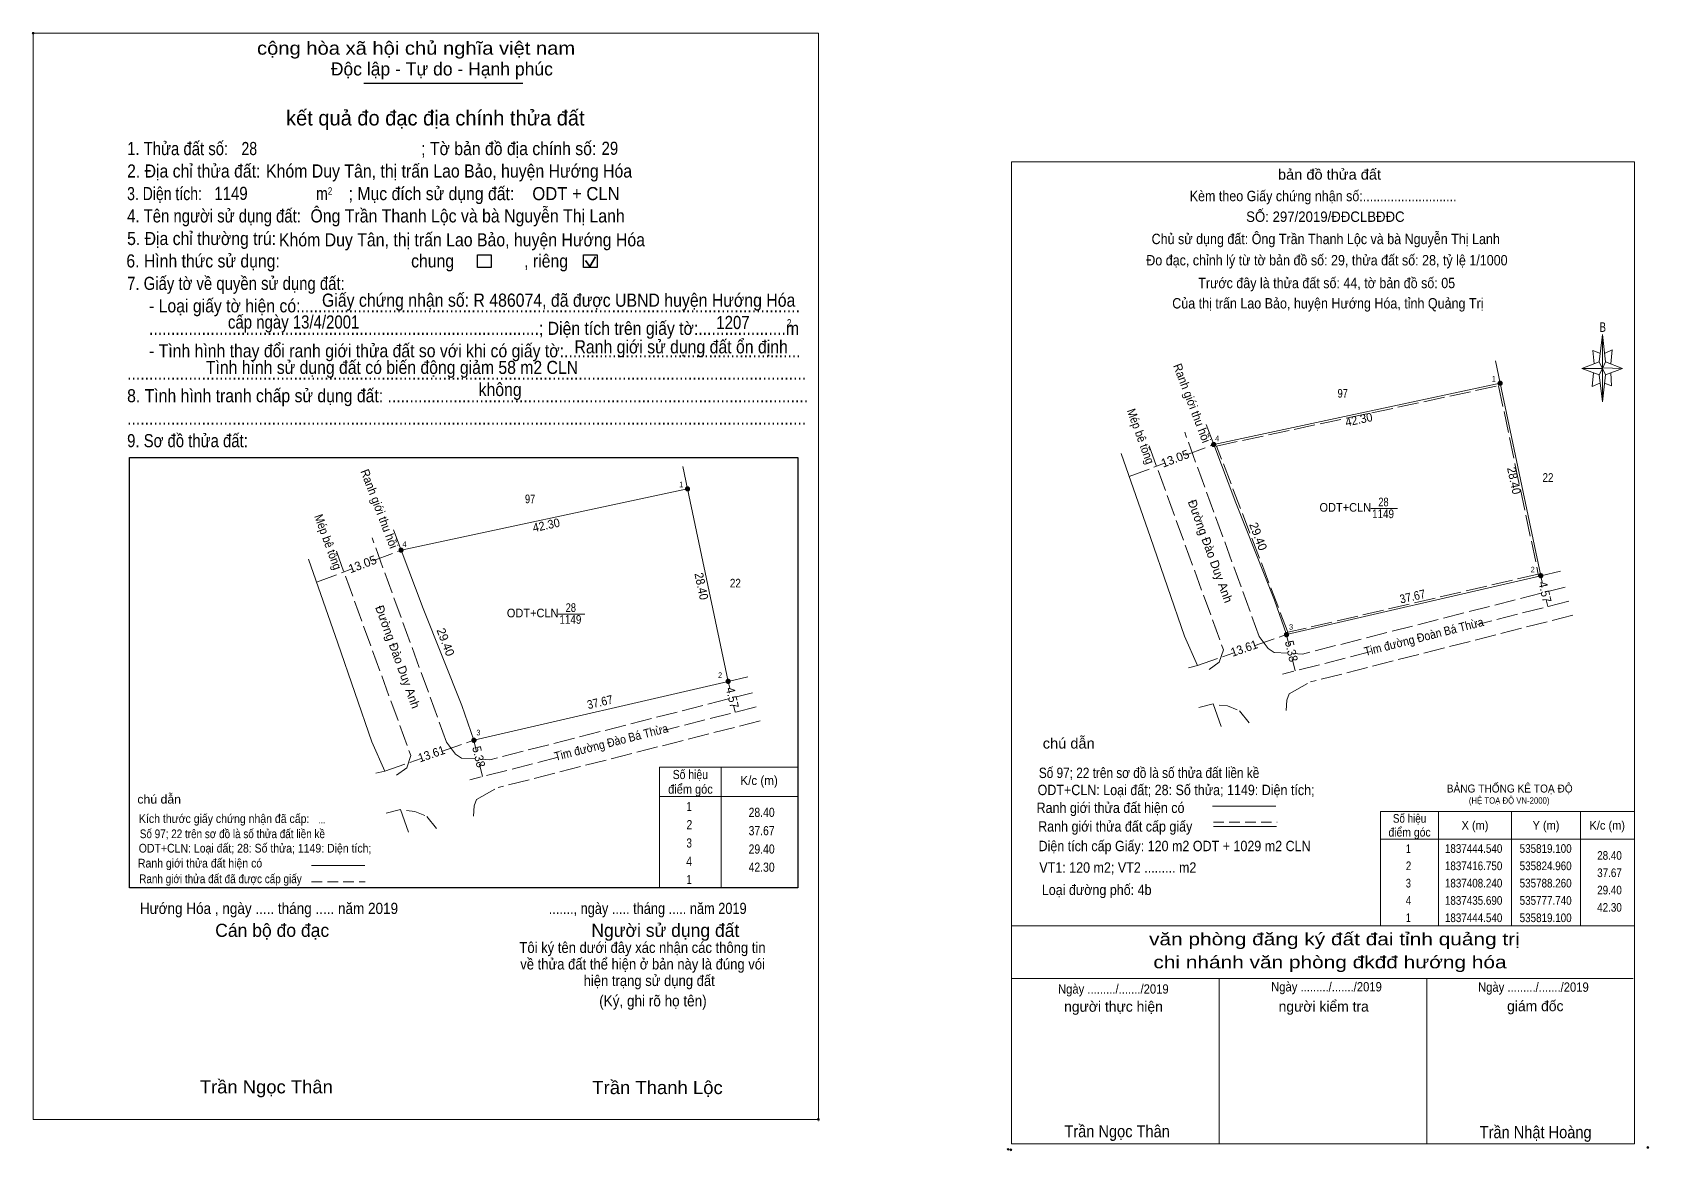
# Model space of a CAD drawing. Header units: metres. Extents: x 534849 to 535830, y 1837099 to 1837640.
# Drawn here: x 535033 to 535266.4, y 1837099 to 1837260.4 of the extents above; entities that cross this region are included whole.
import ezdxf
from ezdxf.enums import TextEntityAlignment as Align

# ---------------------------------------------------------------- set-up
doc = ezdxf.new("R2010")
doc.units = ezdxf.units.M
doc.header["$LTSCALE"] = 0.51
doc.header["$PDMODE"] = 32
doc.header["$PDSIZE"] = 0.255
doc.linetypes.add('LONG_DASHED', pattern=[7.5, 6, -1.5])
doc.linetypes.add('MEDIUM_DASHED', pattern=[4.5, 3, -1.5])
for name, color, linetype, lineweight in [('1', 7, 'Continuous', 13), ('10', 7, 'Continuous', 13), ('2', 7, 'LONG_DASHED', 13), ('36', 7, 'LONG_DASHED', 13), ('5', 7, 'Continuous', 13), ('6', 7, 'Continuous', 13), ('63', 7, 'Continuous', 13)]:
    doc.layers.add(name, color=color, linetype=linetype, lineweight=lineweight)
doc.layers.add('22', color=7, linetype='Continuous')

msp = doc.modelspace()

# ---------------------------------------------------------------- hatches: boundary and pattern name
at = {"layer": '36'}
for points in [[(535245.24, 1837209.78, 1), (535244.64, 1837209.78, 1)], [(535203.88, 1837200.93, 1), (535203.28, 1837200.93, 1)], [(535127.9, 1837194.53, 1), (535127.3, 1837194.53, 1)], [(535086.54, 1837185.68, 1), (535085.94, 1837185.68, 1)], [(535251.1, 1837181.99, 1), (535250.5, 1837181.99, 1)], [(535214.4, 1837173.48, 1), (535213.8, 1837173.48, 1)], [(535133.76, 1837166.74, 1), (535133.16, 1837166.74, 1)], [(535097.06, 1837158.23, 1), (535096.46, 1837158.23, 1)]]:
    msp.add_hatch(color=256, dxfattribs=at).paths.add_polyline_path(points)

# ---------------------------------------------------------------- linework, layer by layer
at = {"layer": '1', "linetype": 'LONG_DASHED'}
msp.add_lwpolyline([(535244.71, 1837209.42), (535250.45, 1837182.22), (535214.29, 1837173.83), (535203.99, 1837200.71)], close=True, dxfattribs=at)
at = {"layer": '10'}
for p, q in [((535203.58, 1837200.93), (535244.94, 1837209.78)), ((535244.94, 1837209.78), (535250.8, 1837181.99)), ((535086.24, 1837185.68), (535127.6, 1837194.53)), ((535127.6, 1837194.53), (535133.46, 1837166.74)), ((535201.23, 1837169.04), (535199.95, 1837168.71)), ((535201.43, 1837162.95), (535203.49, 1837163.49)), ((535204.64, 1837160.22), (535203.49, 1837163.49)), ((535083.89, 1837153.79), (535082.61, 1837153.46)), ((535084.09, 1837147.7), (535086.15, 1837148.24)), ((535087.3, 1837144.97), (535086.15, 1837148.24))]:
    msp.add_line(p, q, dxfattribs=at)
at = {"layer": '10', "linetype": 'LONG_DASHED'}
for p, q in [((535199.49, 1837199.37), (535203.58, 1837200.93)), ((535191.38, 1837196.29), (535196.47, 1837198.23)), ((535082.15, 1837184.12), (535086.24, 1837185.68)), ((535074.04, 1837181.04), (535079.13, 1837182.98)), ((535251.03, 1837180.99), (535250.8, 1837181.99)), ((535251.83, 1837177.54), (535251.6, 1837178.53)), ((535209.43, 1837171.87), (535214.1, 1837173.48)), ((535201.23, 1837169.04), (535206.5, 1837170.86)), ((535133.69, 1837165.74), (535133.46, 1837166.74)), ((535134.49, 1837162.29), (535134.26, 1837163.28)), ((535092.09, 1837156.62), (535096.76, 1837158.23)), ((535083.89, 1837153.79), (535089.16, 1837155.61))]:
    msp.add_line(p, q, dxfattribs=at)
at = {"layer": '10'}
for points in [[(535201.23, 1837169.04), (535199.35, 1837173.24), (535194.44, 1837187.52), (535190.23, 1837199.61)], [(535214.1, 1837173.48), (535212.36, 1837178.48), (535206.78, 1837192.5), (535203.58, 1837200.93)], [(535096.76, 1837158.23), (535095.02, 1837163.23), (535089.44, 1837177.25), (535086.24, 1837185.68)], [(535083.89, 1837153.79), (535082.01, 1837157.99), (535077.1, 1837172.27), (535072.89, 1837184.36)]]:
    msp.add_lwpolyline(points, dxfattribs=at)
at = {"layer": '2', "linetype": 'Continuous', "lineweight": 25}
for p, q in [((535080.88, 1837253.12), (535103.81, 1837253.12)), ((535047.03, 1837199.04), (535143.55, 1837199.04)), ((535143.55, 1837199.04), (535143.55, 1837136.91))]:
    msp.add_line(p, q, dxfattribs=at)
at = {"layer": '2', "linetype": 'Continuous', "lineweight": 35}
for p, q in [((535112.86, 1837227.49), (535113.5, 1837226.65)), ((535113.5, 1837226.65), (535114.29, 1837228.05))]:
    msp.add_line(p, q, dxfattribs=at)
at = {"layer": '2', "linetype": 'Continuous'}
msp.add_lwpolyline([(535033.12, 1837260.31), (535146.51, 1837260.31), (535146.51, 1837103.49), (535033.12, 1837103.49)], close=True, dxfattribs=at)
at = {"layer": '2', "linetype": 'Continuous', "lineweight": 25}
for points in [[(535097.28, 1837228.32), (535099.23, 1837228.32), (535099.23, 1837226.51), (535097.28, 1837226.51)], [(535112.6, 1837228.32), (535114.55, 1837228.32), (535114.55, 1837226.51), (535112.6, 1837226.51)]]:
    msp.add_lwpolyline(points, close=True, dxfattribs=at)
msp.add_lwpolyline([(535143.55, 1837136.91), (535047.03, 1837136.91), (535047.03, 1837199.04)], dxfattribs=at)
at = {"layer": '2'}
for p in [(535033.12, 1837260.31), (535146.5, 1837103.49)]:
    msp.add_point(p, dxfattribs=at)
at = {"layer": '36', "linetype": 'Continuous'}
for p, q in [((535244.25, 1837213.03), (535244.94, 1837209.78)), ((535202.47, 1837203.84), (535203.58, 1837200.93)), ((535126.91, 1837197.78), (535127.6, 1837194.53)), ((535226.26, 1837191.7), (535230.13, 1837191.7)), ((535085.13, 1837188.59), (535086.24, 1837185.68)), ((535214.1, 1837173.48), (535250.8, 1837181.99)), ((535250.8, 1837181.99), (535253.65, 1837182.65)), ((535108.92, 1837176.45), (535112.79, 1837176.45)), ((535096.76, 1837158.23), (535133.46, 1837166.74)), ((535133.46, 1837166.74), (535136.31, 1837167.4)), ((535214.15, 1837164.03), (535214.46, 1837164.92)), ((535096.81, 1837148.78), (535097.12, 1837149.67))]:
    msp.add_line(p, q, dxfattribs=at)
at = {"layer": '36'}
for p, q in [((535210.15, 1837173.22), (535199.39, 1837202.69)), ((535194.24, 1837200.76), (535204.97, 1837171.3)), ((535092.81, 1837157.97), (535082.05, 1837187.44)), ((535076.9, 1837185.51), (535087.63, 1837156.05)), ((535250.84, 1837179.45), (535216.39, 1837170.67)), ((535254.86, 1837178.31), (535241.68, 1837174.95)), ((535254.32, 1837180.33), (535251.84, 1837179.7)), ((535255.42, 1837176.29), (535217.58, 1837166.65)), ((535214.44, 1837171.99), (535214.1, 1837173.48)), ((535204.97, 1837171.3), (535204.39, 1837169.49)), ((535204.39, 1837169.49), (535202.93, 1837168.45)), ((535214.29, 1837170.79), (535212.3, 1837170.92)), ((535226.28, 1837171.03), (535213.49, 1837167.77)), ((535215.32, 1837168.24), (535214.9, 1837170.03)), ((535216.39, 1837170.67), (535215.07, 1837170.75)), ((535214.46, 1837164.92), (535217.58, 1837166.65)), ((535133.5, 1837164.2), (535099.05, 1837155.42)), ((535136.98, 1837165.08), (535134.5, 1837164.45)), ((535137.52, 1837163.06), (535124.34, 1837159.7)), ((535205.58, 1837163.2), (535204.38, 1837163.32)), ((535207.3, 1837162.47), (535208.68, 1837160.76)), ((535214.05, 1837162.54), (535214.15, 1837164.03)), ((535138.08, 1837161.04), (535100.24, 1837151.4)), ((535097.1, 1837156.74), (535096.76, 1837158.23)), ((535087.63, 1837156.05), (535087.05, 1837154.24)), ((535096.95, 1837155.54), (535094.96, 1837155.67)), ((535108.94, 1837155.78), (535096.15, 1837152.52)), ((535097.98, 1837152.99), (535097.56, 1837154.78)), ((535099.05, 1837155.42), (535097.73, 1837155.5)), ((535087.05, 1837154.24), (535085.59, 1837153.2)), ((535097.12, 1837149.67), (535100.24, 1837151.4)), ((535088.24, 1837147.95), (535087.04, 1837148.07)), ((535096.71, 1837147.29), (535096.81, 1837148.78)), ((535089.96, 1837147.22), (535091.34, 1837145.51))]:
    msp.add_line(p, q, dxfattribs=at)
at = {"layer": '36', "linetype": 'MEDIUM_DASHED'}
for p, q in [((535205.58, 1837163.2), (535207.3, 1837162.47)), ((535088.24, 1837147.95), (535089.96, 1837147.22))]:
    msp.add_line(p, q, dxfattribs=at)
at = {"layer": '36'}
for points in [[(535212.3, 1837170.92), (535211.46, 1837171.49), (535210.15, 1837173.22)], [(535094.96, 1837155.67), (535094.12, 1837156.24), (535092.81, 1837157.97)]]:
    msp.add_lwpolyline(points, dxfattribs=at)
for centre in [(535244.94, 1837209.78), (535203.58, 1837200.93), (535203.58, 1837200.93), (535127.6, 1837194.53), (535086.24, 1837185.68), (535086.24, 1837185.68), (535250.8, 1837181.99), (535214.1, 1837173.48), (535133.46, 1837166.74), (535096.76, 1837158.23)]:
    msp.add_circle(centre, 0.3, dxfattribs=at)
at = {"layer": '5'}
for p, q in [((535259.23, 1837212.89), (535259.73, 1837216.79)), ((535259.23, 1837210.99), (535256.73, 1837211.89)), ((535260.13, 1837210.99), (535259.73, 1837207.09)), ((535260.13, 1837212.89), (535262.63, 1837211.89)), ((535260.93, 1837211.29), (535261.03, 1837209.39)), ((535261.03, 1837209.39), (535260.03, 1837209.79)), ((535174.36, 1837131.45), (535264.36, 1837131.45)), ((535174.36, 1837123.85), (535264.16, 1837123.85)), ((535174.36, 1837123.85), (535264.16, 1837123.85)), ((535174.36, 1837123.85), (535264.16, 1837123.85)), ((535204.36, 1837099.95), (535204.36, 1837123.85)), ((535234.36, 1837099.95), (535234.36, 1837123.85))]:
    msp.add_line(p, q, dxfattribs=at)
for points in [[(535174.36, 1837241.75), (535264.36, 1837241.75), (535264.36, 1837099.95), (535174.36, 1837099.95)], [(535259.73, 1837216.79), (535260.13, 1837212.89), (535259.73, 1837211.89)], [(535259.73, 1837211.89), (535256.73, 1837211.89), (535259.23, 1837212.89), (535260.13, 1837210.99), (535262.63, 1837211.89), (535259.73, 1837211.99)], [(535259.73, 1837211.89), (535259.73, 1837207.09), (535259.23, 1837210.99)]]:
    msp.add_lwpolyline(points, close=True, dxfattribs=at)
for points in [[(535259.43, 1837214.09), (535258.33, 1837214.49), (535258.53, 1837212.59)], [(535260.03, 1837214.09), (535261.13, 1837214.59), (535260.93, 1837212.59)], [(535259.73, 1837211.89), (535259.23, 1837212.89), (535256.73, 1837211.89)], [(535258.43, 1837211.29), (535258.23, 1837209.29), (535259.33, 1837209.79)], [(535259.73, 1837211.89), (535260.13, 1837210.99), (535262.63, 1837211.89)], [(535264.36, 1837099.95), (535174.36, 1837099.95), (535174.36, 1837123.85)]]:
    msp.add_lwpolyline(points, dxfattribs=at)
for p in [(535173.89, 1837099.18), (535174.29, 1837099.11)]:
    msp.add_point(p, dxfattribs=at)
at = {"layer": '6'}
for p, q in [((535203.39, 1837148.73), (535212.53, 1837148.73)), ((535203.53, 1837145.8), (535212.67, 1837145.8)), ((535073.32, 1837140.17), (535081, 1837140.17))]:
    msp.add_line(p, q, dxfattribs=at)
at = {"layer": '6', "linetype": 'MEDIUM_DASHED'}
for p, q in [((535203.53, 1837146.42), (535212.73, 1837146.42)), ((535073.31, 1837137.81), (535081.04, 1837137.81))]:
    msp.add_line(p, q, dxfattribs=at)
at = {"layer": '6'}
msp.add_point((535266.26, 1837099.45), dxfattribs=at)
at = {"layer": '63'}
for p, q in [((535132.46, 1837154.34), (535132.46, 1837136.91)), ((535143.55, 1837154.34), (535143.55, 1837136.91)), ((535123.57, 1837150.12), (535143.55, 1837150.12)), ((535236.06, 1837147.95), (535236.06, 1837131.45)), ((535246.56, 1837147.95), (535246.56, 1837131.45)), ((535256.56, 1837147.95), (535256.56, 1837131.45)), ((535227.66, 1837143.95), (535264.36, 1837143.95))]:
    msp.add_line(p, q, dxfattribs=at)
msp.add_lwpolyline([(535143.55, 1837136.91), (535123.57, 1837136.91), (535123.57, 1837154.34), (535143.55, 1837154.34)], dxfattribs=at)
msp.add_lwpolyline([(535227.66, 1837147.95), (535264.36, 1837147.95), (535264.36, 1837131.45), (535227.66, 1837131.45)], close=True, dxfattribs=at)

# ---------------------------------------------------------------- texts
at = {"layer": '1'}
for s, width, p in [('ODT+CLN', 0.95, (535222.58, 1837191.23)), ('28', 0.8, (535228.09, 1837192.01)), ('1149', 0.85, (535228.03, 1837190.3)), ('ODT+CLN', 0.95, (535105.24, 1837175.98)), ('1149', 0.85, (535110.69, 1837175.05)), ('28', 0.8, (535110.75, 1837176.76))]:
    msp.add_text(s, height=1.25, dxfattribs=dict(at, width=width)).set_placement(p, align=Align.CENTER)
for s, height, width, p in [('BẢNG THỐNG KÊ TOẠ ĐỘ ', 1.15, 0.95, (535237.23, 1837150.69)), ('(HỆ TOẠ ĐỘ VN-2000)', 0.93, 0.9, (535240.43, 1837149.07))]:
    msp.add_text(s, height=height, dxfattribs=dict(at, width=width)).set_placement(p)
at = {"layer": '2'}
for s, height, width, p in [('cộng hòa xã hội chủ nghĩa việt nam', 1.892, 1.15, (535065.44, 1837257.21)), ('1. Thửa đất số:', 1.892, 0.85, (535046.68, 1837242.71)), ('28', 1.9, 0.8, (535063.19, 1837242.71)), ('; Tờ bản đồ địa chính số:', 1.892, 0.9, (535089.14, 1837242.71)), ('29', 1.9, 0.85, (535115.19, 1837242.75)), ('2. Địa chỉ thửa đất:', 1.892, 0.9, (535046.68, 1837239.47)), ('Khóm Duy Tân, thị trấn Lao Bảo, huyện Hướng Hóa', 1.9, 0.9, (535066.74, 1837239.47)), ('3. Diện tích:', 1.892, 0.8, (535046.68, 1837236.21)), ('1149', 1.9, 0.85, (535059.28, 1837236.24)), ('m', 1.892, 0.8, (535073.97, 1837236.21)), ('2', 1.081, 0.8, (535075.66, 1837236.99)), ('; Mục đích sử dụng đất:', 1.892, 0.9, (535078.66, 1837236.21)), ('ODT + CLN', 1.89, 0.95, (535105.19, 1837236.21)), ('4. Tên người sử dụng đất:', 1.892, 0.85, (535046.68, 1837232.99)), ('Ông Trần Thanh Lộc và bà Nguyễn Thị Lanh', 1.9, 0.9, (535073.15, 1837232.99)), ('5. Địa chỉ thường trú:', 1.892, 0.9, (535046.68, 1837229.73)), ('Khóm Duy Tân, thị trấn Lao Bảo, huyện Hướng Hóa', 1.9, 0.9, (535068.6, 1837229.54)), ('6. Hình thức sử dụng:', 1.892, 0.9, (535046.57, 1837226.49)), ('chung                , riêng', 1.892, 0.9, (535087.69, 1837226.49)), ('7. Giấy tờ về quyền sử dụng đất:', 1.892, 0.85, (535046.68, 1837223.25)), ('Giấy chứng nhận số: R 486074, đã được UBND huyện Hướng Hóa', 1.9, 0.9, (535074.82, 1837220.82)), ('     - Loại giấy tờ hiện có:..................................................................................................................', 1.892, 0.9, (535046.68, 1837220.01)), ('     .........................................................................................; Diện tích trên giấy tờ:....................m', 1.892, 0.9, (535046.68, 1837216.76)), ('cấp ngày 13/4/2001', 1.9, 0.85, (535061.24, 1837217.67)), ('1207', 1.9, 0.85, (535131.76, 1837217.6)), ('2', 1.081, 0.8, (535141.96, 1837217.95)), ('     - Tình hình thay đổi ranh giới thửa đất so với khi có giấy tờ:......................................................', 1.892, 0.9, (535046.68, 1837213.52)), ('Ranh giới sử dụng đất ổn định', 1.896, 0.9, (535111.28, 1837214.09)), ('Tình hình sử dụng đất có biến động giảm 58 m2 CLN', 1.89, 0.9, (535058.05, 1837211.12)), ('8. Tình hình tranh chấp sử dụng đất: ................................................................................................', 1.892, 0.9, (535046.68, 1837207.03)), ('...........................................................................................................................................................', 1.892, 0.9, (535046.68, 1837210.27)), ('không', 1.892, 0.9, (535097.44, 1837207.93)), ('...........................................................................................................................................................', 1.892, 0.9, (535046.68, 1837203.79)), ('9. Sơ đồ thửa đất:', 1.892, 0.85, (535046.68, 1837200.54)), ('Hướng Hóa , ngày ..... tháng ..... năm 2019', 1.621, 0.9, (535048.52, 1837133.15)), ('......., ngày ..... tháng ..... năm 2019', 1.621, 0.85, (535107.56, 1837133.15)), ('(Ký, ghi rõ họ tên)', 1.622, 0.9, (535114.85, 1837119.81)), ('Trần Ngọc Thân', 1.894, 1.05, (535057.17, 1837107.25)), ('Trần Thanh Lộc', 1.9, 1.05, (535113.85, 1837107.15))]:
    msp.add_text(s, height=height, dxfattribs=dict(at, width=width)).set_placement(p)
for s, p in [('Độc lập - Tự do - Hạnh phúc', (535076.09, 1837254.21)), ('Cán bộ đo đạc', (535059.4, 1837129.85)), ('Người sử dụng đất', (535113.72, 1837129.85))]:
    msp.add_text(s, height=1.892, dxfattribs=at).set_placement(p)
for s, height, p in [('kết quả đo đạc địa chính thửa đất', 2.163, (535091.185, 1837246.99)), ('.', 0.5407, (535146.4996, 1837103.2))]:
    msp.add_text(s, height=height, dxfattribs=at).set_placement(p, align=Align.CENTER)
at = {"layer": '2', "width": 0.9}
for s, height, p in [('...', 1.05, (535074.79, 1837146.24)), ('Tôi ký tên dưới đây xác nhận các thông tin', 1.563, (535121.1, 1837127.53)), ('về thửa đất thể hiện ở bản này là đúng vói', 1.563, (535121.115, 1837125.14)), ('hiện trạng sử dụng đất', 1.563, (535122.07, 1837122.75))]:
    msp.add_text(s, height=height, dxfattribs=at).set_placement(p, align=Align.CENTER)
at = {"layer": '22', "width": 0.9}
msp.add_text('Tim đường Đoàn Bá Thừa', height=1.25, rotation=14.293, dxfattribs=at).set_placement((535234.0757, 1837172.5838), align=Align.CENTER)
at = {"layer": '36'}
for s, rotation, width, p in [('Ranh giới thu hồi', 290.879, 0.95, (535199.846, 1837206.6827)), ('Mép bê tông', 290.013, 0.9, (535192.4473, 1837201.9039)), ('Ranh giới thu hồi', 290.879, 0.95, (535082.506, 1837191.4327)), ('Mép bê tông', 290.013, 0.9, (535075.1073, 1837186.6538)), ('4.57', 283.032, 0.95, (535250.8135, 1837179.4859)), ('13.61', 19.034, 0.95, (535208.1762, 1837170.9204)), ('5.38', 283.106, 0.95, (535214.1953, 1837170.9567)), ('4.57', 283.032, 0.95, (535133.4735, 1837164.2359)), ('Tim đường Đào Bá Thừa', 14.293, 0.9, (535116.7307, 1837157.3331)), ('13.61', 19.034, 0.95, (535090.8362, 1837155.6704)), ('5.38', 283.106, 0.95, (535096.8553, 1837155.7067))]:
    msp.add_text(s, height=1.25, rotation=rotation, dxfattribs=dict(at, width=width)).set_placement(p, align=Align.CENTER)
for s, width, p in [('97', 0.8, (535222.21, 1837207.7)), ('22', 0.85, (535251.85, 1837195.54)), ('97', 0.8, (535104.87, 1837192.45)), ('22', 0.85, (535134.51, 1837180.29))]:
    msp.add_text(s, height=1.25, dxfattribs=dict(at, width=width)).set_placement(p, align=Align.CENTER)
for s, rotation, p in [('13.05', 20.823, (535198.2328, 1837198.3199)), ('Đường Đào Duy Anh', 290.02, (535202.5026, 1837185.314)), ('13.05', 20.823, (535080.8928, 1837183.0699)), ('Đường Đào Duy Anh', 290.02, (535085.1626, 1837170.064))]:
    msp.add_text(s, height=1.25, rotation=rotation, dxfattribs=at).set_placement(p, align=Align.CENTER)
at = {"layer": '5'}
for s, height, width, p in [('bản đồ thửa đất', 1.5, 1.05, (535220.3, 1837239.17)), ('Kèm theo Giấy chứng nhận số:...........................', 1.5, 0.9, (535219.38, 1837236.06)), ('SỐ: 297/2019/ĐĐCLBĐĐC', 1.5, 0.95, (535219.705, 1837233.07)), ('Chủ sử dụng đất: Ông Trần Thanh Lộc và bà Nguyễn Thị Lanh', 1.5, 0.9, (535219.755, 1837229.86)), ('Đo đạc, chỉnh lý từ tờ bản đồ số: 29, thửa đất số: 28, tỷ lệ 1/1000 ', 1.5, 0.9, (535220.18, 1837226.79)), ('Trước đây là thửa đất số: 44, tờ bản đồ số: 05', 1.5, 0.9, (535219.895, 1837223.5)), ('Của thị trấn Lao Bảo, huyện Hướng Hóa, tỉnh Quảng Trị', 1.5, 0.9, (535220.065, 1837220.57)), ('B', 1.378, 0.75, (535259.76, 1837217.19)), ('văn phòng đăng ký đất đai tỉnh quảng trị', 1.8, 1.25, (535221.01, 1837128.63)), ('chi nhánh văn phòng đkđđ hướng hóa', 1.8, 1.25, (535220.37, 1837125.31)), ('Ngày ........./......./2019', 1.35, 0.9, (535189.085, 1837121.65)), ('Ngày ........./......./2019', 1.35, 0.9, (535219.865, 1837121.97)), ('Ngày ........./......./2019', 1.35, 0.9, (535249.745, 1837121.92)), ('Trần Ngọc Thân', 1.75, 0.9, (535189.63, 1837100.91)), ('Trần Nhật Hoàng', 1.75, 0.9, (535250.065, 1837100.78))]:
    msp.add_text(s, height=height, dxfattribs=dict(at, width=width)).set_placement(p, align=Align.CENTER)
for s, p in [('người thực hiện', (535189.11, 1837119.04)), ('người kiểm tra', (535219.465, 1837119.06)), ('giám đốc', (535250.015, 1837119.12))]:
    msp.add_text(s, height=1.5, dxfattribs=at).set_placement(p, align=Align.CENTER)
at = {"layer": '6'}
for s, height, width, p in [('chú dẫn', 1.5, 1.05, (535178.9, 1837157.04)), ('Số 97; 22 trên sơ đồ là số thửa đất liền kề', 1.5, 0.85, (535178.33, 1837152.78)), ('chú dẫn', 1.26, 1.05, (535048.16, 1837149.09)), ('ODT+CLN: Loại đất; 28: Số thửa; 1149: Diện tích;', 1.5, 0.9, (535178.15, 1837150.31)), ('Ranh giới thửa đất hiện có ', 1.5, 0.9, (535178, 1837147.74)), ('Kích thước giấy chứng nhận đã cấp:', 1.26, 0.9, (535048.39, 1837146.29)), ('Số 97; 22 trên sơ đồ là số thửa đất liền kề', 1.26, 0.85, (535048.51, 1837144.1)), ('Ranh giới thửa đất cấp giấy', 1.5, 0.9, (535178.23, 1837145.05)), ('ODT+CLN: Loại đất; 28: Số thửa; 1149: Diện tích;', 1.26, 0.9, (535048.36, 1837142.02)), ('Diện tích cấp Giấy: 120 m2 ODT + 1029 m2 CLN', 1.5, 0.9, (535178.29, 1837142.22)), ('Ranh giới thửa đất hiện có ', 1.26, 0.9, (535048.24, 1837139.86)), ('Ranh giới thửa đất đã được cấp giấy', 1.26, 0.85, (535048.43, 1837137.6)), ('VT1: 120 m2; VT2 ......... m2', 1.5, 0.9, (535178.4, 1837139.11)), ('Loại đường phố: 4b', 1.5, 0.9, (535178.76, 1837135.89))]:
    msp.add_text(s, height=height, dxfattribs=dict(at, width=width)).set_placement(p)
at = {"layer": '63'}
for s, height, width, p in [(' 1', 0.8, 0.9, (535244.32, 1837210.01)), (' 4', 0.8, 0.95, (535204.36, 1837201.39)), (' 1', 0.8, 0.9, (535126.98, 1837194.76)), (' 4', 0.8, 0.95, (535087.02, 1837186.14)), (' 2', 0.8, 0.9, (535249.93, 1837182.48)), (' 3', 0.8, 0.95, (535215.04, 1837174.19)), (' 2', 0.8, 0.9, (535132.59, 1837167.23)), (' 3', 0.8, 0.95, (535097.7, 1837158.94)), ('28.40', 1.321, 0.85, (535140.18, 1837147.17)), ('37.67', 1.321, 0.85, (535140.18, 1837144.52)), ('29.40', 1.321, 0.85, (535140.18, 1837141.87)), ('28.40', 1.25, 0.85, (535262.51, 1837140.98)), ('42.30', 1.321, 0.85, (535140.18, 1837139.25)), ('37.67', 1.25, 0.85, (535262.51, 1837138.48)), ('29.40', 1.25, 0.85, (535262.51, 1837135.98)), ('42.30', 1.25, 0.85, (535262.51, 1837133.48))]:
    msp.add_text(s, height=height, dxfattribs=dict(at, width=width)).set_placement(p, align=Align.RIGHT)
for s, rotation, width, p in [('42.30', 12.078, 0.95, (535224.6692, 1837203.9285)), ('28.40', 281.907, 0.95, (535246.3419, 1837195.594)), ('42.30', 12.078, 0.95, (535107.3292, 1837188.6785)), ('28.40', 281.907, 0.95, (535129.0019, 1837180.344)), ('37.67', 13.055, 0.9, (535232.4338, 1837178.3868)), ('37.67', 13.055, 0.9, (535115.0939, 1837163.1368))]:
    msp.add_text(s, height=1.25, rotation=rotation, dxfattribs=dict(at, width=width)).set_placement(p, align=Align.CENTER)
for p in [(535209.4263, 1837187.4387), (535092.0863, 1837172.1887)]:
    msp.add_text('29.40', height=1.25, rotation=290.969, dxfattribs=at).set_placement(p, align=Align.CENTER)
for s, height, width, p in [('Số hiệu', 1.321, 0.85, (535128.01, 1837152.63)), ('K/c (m)', 1.321, 0.95, (535137.935, 1837151.77)), ('điểm góc', 1.321, 0.9, (535128.025, 1837150.52)), (' 1', 1.321, 0.75, (535127.64, 1837148.02)), (' 2', 1.321, 0.85, (535127.66, 1837145.39)), ('điểm góc', 1.25, 0.9, (535231.86, 1837144.33)), ('Số hiệu', 1.25, 0.85, (535231.86, 1837146.33)), ('X (m)', 1.25, 0.95, (535241.31, 1837145.33)), ('Y (m)', 1.25, 0.95, (535251.565, 1837145.33)), ('K/c (m)', 1.25, 0.95, (535260.405, 1837145.33)), (' 3', 1.321, 0.8, (535127.645, 1837142.75)), (' 1', 1.25, 0.75, (535231.51, 1837141.98)), ('1837444.540', 1.25, 0.85, (535241.11, 1837141.98)), ('535819.100', 1.25, 0.85, (535251.51, 1837141.98)), (' 4', 1.321, 0.85, (535127.625, 1837140.09)), (' 2', 1.25, 0.85, (535231.515, 1837139.48)), ('1837416.750', 1.25, 0.85, (535241.11, 1837139.48)), ('535824.960', 1.25, 0.85, (535251.51, 1837139.48)), (' 1', 1.321, 0.75, (535127.64, 1837137.47)), (' 3', 1.25, 0.8, (535231.505, 1837136.98)), ('1837408.240', 1.25, 0.85, (535241.11, 1837136.98)), ('535788.260', 1.25, 0.85, (535251.51, 1837136.98)), (' 4', 1.25, 0.85, (535231.51, 1837134.48)), ('1837435.690', 1.25, 0.85, (535241.11, 1837134.48)), ('535777.740', 1.25, 0.85, (535251.51, 1837134.48)), (' 1', 1.25, 0.75, (535231.51, 1837131.98)), ('1837444.540', 1.25, 0.85, (535241.11, 1837131.98)), ('535819.100', 1.25, 0.85, (535251.51, 1837131.98))]:
    msp.add_text(s, height=height, dxfattribs=dict(at, width=width)).set_placement(p, align=Align.CENTER)

doc.saveas('drawing.dxf')
